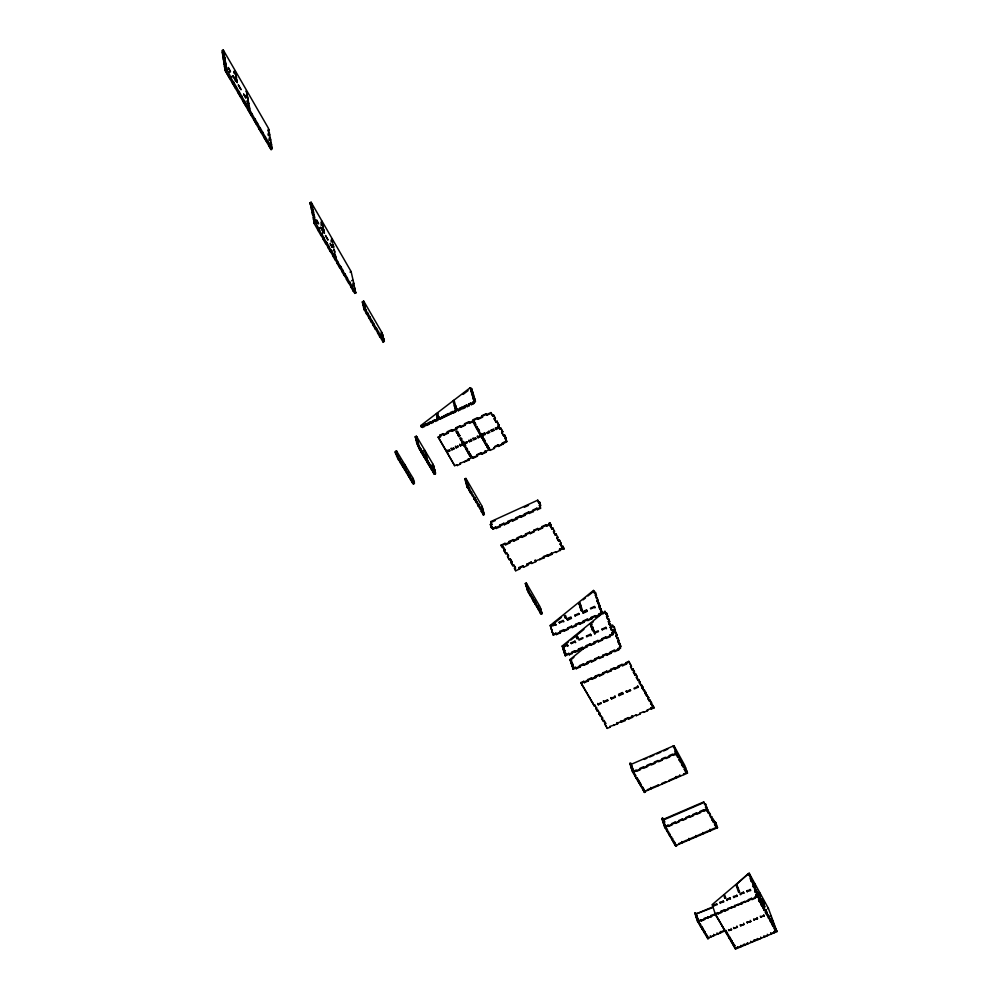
<?xml version="1.0" encoding="UTF-8"?>
<svg xmlns="http://www.w3.org/2000/svg" width="999" height="999" viewBox="0 0 999 999"><rect width="100%" height="100%" fill="white"/><g stroke="black" fill="none" stroke-linecap="round" stroke-linejoin="round"><path stroke-width="1.5" d="M712.087 904.682L749.175 873.201L768.393 908.391L776.96 931.617L735.514 949.05L715.396 914.41L712.374 905.194M735.751 885.114L748.338 873.563L751.186 878.471M570.429 660.926L571.778 661.176L570.816 661.6L570.004 659.54L584.14 648.026M571.578 659.253L573.926 657.33M562.612 647.427L563.96 647.677L562.999 648.114L562.187 646.041L604.944 611.326L605.993 614.048L606.967 613.611L605.619 613.361L605.993 614.048M566.146 643.831L568.518 641.907M570.891 639.972L583.953 629.37M589.885 624.55L593.443 621.653M602.946 613.948L605.319 612.012M598.801 602.921L599.188 603.621L597.827 603.359L598.801 602.921L599.712 605.669L598.738 606.106L599.65 608.853L600.636 608.416L601.423 613.711L553.359 635.177L550.237 625.424L593.518 590.446L594.58 593.169L595.554 592.744L594.193 592.469L594.58 593.169M551.848 625.149L561.463 617.382M583.091 599.887L585.489 597.951M587.899 596.003L593.906 591.146M420.929 426.261L421.74 425.886L422.24 426.748L421.441 427.122L420.754 425.586L470.042 387.849L470.529 388.723M421.441 427.122L423.676 424.6M436.913 414.46L437.912 413.686M463.136 394.38L468.069 390.609M267.72 130.881L268.906 130.295L268.569 128.496L223.264 49.95L222.04 50.549L225.112 70.542L271.179 149.838L270.205 146.878M223.526 51.686L222.302 52.285L223.339 55.769L222.665 54.608L223.888 54.008L224.563 55.17L223.264 49.95M222.977 53.447L224.201 52.847M224.251 56.331L223.027 56.943L224.051 60.452L223.376 59.278L224.613 58.679L225.287 59.84L223.888 54.008M223.689 58.104L224.925 57.492M224.975 61.026L223.739 61.638L224.787 65.16L224.101 63.998L225.337 63.387L226.011 64.548L224.613 58.679M224.413 62.8L225.649 62.188M225.712 65.759L224.475 66.371L225.512 69.918L226.748 69.306L225.337 63.387M225.15 67.532L226.386 66.921M226.748 69.306L226.074 68.132L224.837 68.756L225.512 69.918M226.261 69.331L225.025 69.942L229.857 78.709L230.994 77.497L226.074 68.132M229.146 71.816L230.369 71.204L228.184 67.445L230.469 71.803L229.233 72.415M233.679 71.541L234.89 70.941L235.739 73.252L234.89 70.941M233.866 72.715L235.077 72.115M235.552 72.09L234.34 72.69L234.528 73.851M231.818 76.436L233.042 75.824L235.814 81.031L233.042 75.824M229.758 78.109L230.994 77.497M231.918 77.035L233.142 76.424M235.102 77.385L236.313 76.786L235.652 75.637L236.501 77.959L235.289 78.559M234.815 78.609L236.039 77.997L236.888 80.332L236.039 77.997M233.691 82.143L232.555 83.354L233.691 82.143L239.148 91.983L237.912 92.582L239.048 91.371L244.468 101.149L243.244 101.748L244.368 100.537L249.75 110.24L248.526 110.839L249.638 109.628L254.982 119.268L253.771 119.868L254.882 118.656L260.19 128.234L258.978 128.821L260.077 127.61L265.347 137.125L264.136 137.725L265.235 136.513L270.479 145.954L269.268 146.541L270.367 145.342L272.277 148.626L271.066 149.213L269.156 145.929M236.476 87.363L235.24 87.974L236.376 86.763M241.808 96.566L240.584 97.178L241.708 95.966M246.104 95.142L247.315 94.555L246.254 91.059L247.315 94.555M245.854 96.404L247.065 95.804L248.127 99.326L247.065 95.804M246.503 97.527L247.715 96.928M246.666 101.186L247.877 100.587L248.938 104.133L247.877 100.587M247.315 102.31L248.526 101.723M247.065 103.596L248.289 102.997M247.115 105.694L245.891 106.306L247.015 105.095M248.127 107.143L249.35 106.543L248.701 105.419L249.762 108.978L249.35 106.543M249.113 107.842L247.889 108.441L248.539 109.578M252.372 114.76L251.149 115.36L252.272 114.148M257.592 123.764L256.381 124.351L257.48 123.139M262.774 132.692L261.563 133.279L262.662 132.068M268.157 133.292L269.343 132.705L268.281 129.208L268.906 130.295M269.343 132.705L269.792 135.127L269.168 134.041L267.969 134.628L268.606 135.714M269.043 138.149L270.242 137.562L269.168 134.041M268.856 139.498L270.055 138.911L270.692 139.997L269.493 140.584M267.919 141.546L266.708 142.145L267.807 140.934M269.942 143.044L271.141 142.457L270.055 138.911M269.755 144.405L270.954 143.819L271.591 144.917L270.392 145.504M270.841 147.977L272.04 147.39L270.954 143.819M311.114 202.223L312.088 205.107L310.926 205.657L310.339 204.633L309.952 202.785L311.114 202.223L351.111 271.566L353.871 283.728L352.747 284.265M310.339 204.633L311.488 204.083M312.013 206.568L313.124 210.09L311.963 210.652L310.851 207.13L312.013 206.568L312.6 207.592L312.088 205.107M311.376 209.628L312.525 209.066M313.049 211.576L314.161 215.11L312.999 215.672L311.888 212.138L313.049 211.576L313.636 212.6L313.124 210.09M312.412 214.648L313.574 214.086M314.161 215.11L314.685 217.645L314.098 216.621L312.924 217.183L314.573 223.301L313.986 222.265L315.147 221.703L315.746 222.727L314.248 223.551L320.916 235.452L321.953 234.253L320.916 235.452M313.449 219.718L314.623 219.156L314.098 216.621M314.048 220.742L315.222 220.18L314.623 219.156M320.891 222.502L322.04 221.953L321.453 220.954L322.302 223.202L322.04 221.953M320.841 224.001L321.99 223.451L322.839 225.712L321.99 223.451M321.104 225.262L322.577 224.45M319.618 227.909L320.779 227.347L323.264 232.043L320.779 227.347M319.755 228.534L320.916 227.984M318.419 230.732L319.58 230.17L315.147 221.703M318.544 231.368L319.58 230.17M322.714 232.842L324.188 232.018L323.601 231.019L324.45 233.291L324.188 232.018M325.637 243.569L326.661 242.37L325.637 243.569L323.289 239.523L324.313 238.311L321.953 234.253M323.289 239.523L324.313 238.311M330.969 240.334L332.105 239.797L331.531 238.798L332.655 242.32L332.105 239.797M330.944 241.87L332.08 241.321M330.332 251.636L331.343 250.437L330.332 251.636L327.984 247.615L329.008 246.416L326.661 242.37M332.068 245.392L333.204 244.842L332.63 243.856L333.766 247.39L333.204 244.842M327.984 247.615L329.008 246.416M332.043 246.94L333.191 246.391M333.167 250.487L334.315 249.937L333.741 248.938L334.877 252.497L334.315 249.937M334.977 259.653L335.989 258.441L334.977 259.653L332.655 255.657L333.678 254.445L331.343 250.437M333.703 254.62L334.865 254.071L336.001 257.655L334.865 254.071M332.655 255.657L333.678 254.445M334.29 255.619L335.439 255.07M339.598 267.595L340.609 266.396L339.598 267.595L337.287 263.636L338.299 262.425L335.989 258.441M337.287 263.636L338.299 262.425M344.193 275.499L345.192 274.3L344.193 275.499L341.895 271.553L342.907 270.354L340.609 266.396M341.895 271.553L342.907 270.354M349.987 272.09L351.111 271.566M348.738 283.341L349.737 282.143L348.738 283.341L346.466 279.42L347.465 278.221L345.192 274.3M346.466 279.42L347.465 278.221M351.598 280.719L352.734 280.182M353.271 291.134L353.122 290.472L354.807 293.381L355.944 292.832L354.258 289.935L353.271 291.134L351.011 287.237L352.01 286.039L349.737 282.143M352.772 285.889L353.908 285.352L353.321 282.767L353.871 283.728M351.011 287.237L352.01 286.039M353.921 289.46L355.057 288.923L353.908 285.352M353.946 291.096L355.095 290.559L354.495 287.949L355.057 288.923M363.723 301.136L364.036 302.435L363.474 301.486L362.35 302.023L362.912 302.972L362.6 301.673L363.723 301.136L381.905 332.542L383.079 336.101L381.968 336.626M363.786 302.797L364.635 305.045L363.511 305.582L362.649 303.321L363.786 302.797L363.474 301.486M363.211 304.283L364.335 303.746M364.086 304.096L365.247 307.667L364.685 306.718L363.561 307.255L364.111 308.204L362.962 304.633L364.086 304.096L364.635 305.045M363.261 305.944L364.385 305.407M363.811 306.893L364.935 306.356M364.423 309.528L365.547 308.991L365.696 309.64L364.573 310.177L363.861 308.566L364.997 308.029L364.685 306.718M364.298 309.702L365.422 309.166L367.782 313.636L366.658 314.173L364.573 310.177M364.448 310.364L365.572 309.827M366.508 313.511L367.632 312.974L372.19 321.216L371.054 321.753L366.508 313.511L366.658 314.173M368.706 317.307L369.842 316.77M368.868 317.969L369.992 317.432M375.437 329.27L376.398 328.084L375.437 329.27L373.251 325.524L374.213 324.325L372.028 320.554L372.19 321.216M373.251 325.524L374.213 324.325M379.77 336.75L379.62 336.089L382.854 341.658L383.803 340.459L382.692 340.996L383.229 341.92L384.34 341.396L380.731 335.552L379.77 336.75L377.61 333.017L378.571 331.83L376.398 328.084M377.61 333.017L378.571 331.83M380.794 333.067L381.905 332.542M381.118 334.378L382.217 333.853M381.643 335.302L382.754 334.777M381.743 337.013L382.854 336.488L382.542 335.177L383.079 336.101M382.592 339.26L383.703 338.736L382.854 336.488M383.703 338.736L383.179 337.812L384.028 340.06L382.917 340.584L383.229 341.92M471.615 392.42L471.128 391.558L472.215 391.046L472.689 391.92L471.615 392.42L471.915 389.273L471.441 388.399L470.354 388.911L470.042 387.849M470.841 389.772L471.915 389.273M471.128 391.558L471.441 388.399M471.915 394.218L473.002 393.706L473.476 394.58L472.39 395.08L471.915 394.218L472.215 391.046M472.39 395.08L472.689 391.92M473.776 396.378L474.175 397.714L473.089 398.214L473.963 400.437L473.576 399.088L474.65 398.589L473.776 396.378L472.689 396.878L473.002 393.706M473.176 397.752L473.476 394.58M454.857 406.643L455.944 406.143L455.457 405.282L454.37 405.781L456.081 411.026L455.457 412.088L453.284 413.087L452.609 411.551L450.437 412.55L450.624 413.236L448.451 414.235L448.264 413.561L439.772 418.269L438.786 417.969L440.272 419.13L453.096 412.412L453.284 413.087M473.476 399.563L474.562 399.051L475.449 401.273L473.663 403.621L471.491 404.632L470.804 403.097L468.631 404.108L469.318 405.644L467.132 406.655L466.458 405.107L464.285 406.118L464.96 407.667L462.787 408.678L462.112 407.13L459.94 408.141L460.127 408.816L456.68 409.652L458.441 410.701L462.599 408.004L462.787 408.678M437.662 417.307L438.736 416.795L438.249 415.934L437.162 416.433L438.199 419.343L437.562 420.392L435.402 421.403L434.727 419.855L432.555 420.866L433.229 422.402L431.068 423.414L430.394 421.865L428.234 422.877L428.908 424.413L426.735 425.424L426.061 423.876L423.901 424.887L424.575 426.423L422.415 427.435L421.74 425.886M474.55 402.447L473.876 400.899L474.962 400.399L474.562 399.051M437.562 420.392L436.413 413.598M452.609 411.551L452.797 412.225L455.594 410.164L453.009 400.886M473.663 403.621L472.977 402.085L474.075 401.573M421.915 426.573L424.076 425.562M426.236 424.563L428.409 423.551M430.569 422.552L432.729 421.541M434.902 420.542L437.062 419.53M464.473 406.793L462.3 407.804L462.112 407.13M466.645 405.781L468.831 404.782M471.004 403.771L473.176 402.759M424.575 426.423L424.4 425.749L426.573 424.737L426.061 423.876M428.908 424.413L428.733 423.738L430.894 422.727L430.394 421.865M433.229 422.402L433.054 421.728L435.214 420.716L434.727 419.855M464.96 407.667L464.772 406.993L466.945 405.981L466.458 405.107M469.318 405.644L469.118 404.97L471.291 403.958L470.804 403.097M415.222 436.725L416.296 436.238L416.783 437.075L415.721 437.574L415.222 436.725L416.396 440.284L417.457 439.785L416.296 436.238M415.721 437.574L416.658 436.538L424.675 450.112L427.023 459.515M415.559 438.086L416.62 437.587M416.059 438.923L417.12 438.436M416.958 438.948L418.131 442.507L417.632 441.658L416.558 442.157L417.058 442.994L415.896 439.435L416.958 438.948L417.457 439.785M416.221 440.796L417.295 440.309M396.478 450.874L395.417 451.361L395.766 452.872L395.254 452.035L396.328 451.536L396.828 452.372L396.478 450.874L404.657 464.385L405.806 469.33M416.72 441.645L417.794 441.146M398.613 460.127L399.525 458.941L398.613 460.127L395.579 453.409L396.64 452.909L396.328 451.536M419.942 450.249L420.841 449.075L419.942 450.249L416.895 443.519L417.957 443.032L417.632 441.658M396.079 454.245L397.14 453.746L396.64 452.909M417.395 444.368L418.456 443.868L417.957 443.032M460.277 463.386L460.452 464.06L457.28 465.534L456.805 464.71L454.682 465.684L438.411 437.674L440.559 436.675L439.885 435.152L443.106 433.653L443.768 435.189L448.064 433.204L447.39 431.668L451.685 429.682L452.36 431.206L456.655 429.22L455.981 427.684L460.289 425.699L460.964 427.222L465.259 425.237L464.585 423.701L468.893 421.703L469.567 423.239L473.876 421.241L473.201 419.705L477.51 417.707L478.184 419.243L482.505 417.245L481.818 415.709L486.138 413.711L486.813 415.247L491.133 413.249L490.934 412.575L486.613 414.573M440.059 435.826L443.281 434.34L443.106 433.653M448.064 433.204L447.577 432.355L451.873 430.357L451.685 429.682M456.655 429.22L456.168 428.371L460.477 426.373L460.289 425.699M465.259 425.237L464.785 424.375L469.08 422.377L468.893 421.703M473.876 421.241L473.401 420.379L477.709 418.381L477.51 417.707M482.505 417.245L482.017 416.383L486.338 414.385L486.138 413.711M396.553 456.306L397.614 455.806L397.14 453.746M417.894 446.416L418.968 445.916L418.456 443.868M438.411 437.674L438.236 436.988L440.372 436.001L439.885 435.152M447.877 432.517L443.593 434.503L443.768 435.189M452.172 430.532L456.468 428.534M460.776 426.548L465.072 424.55M469.38 422.565L473.676 420.567M477.984 418.569L482.305 416.571M397.44 457.767L398.501 457.267L397.614 455.806M418.768 447.889L419.842 447.39L418.968 445.916M473.439 422.565L474.513 422.065L475.674 424.45L474.587 424.95L473.439 422.565L473.638 423.239L474.513 422.065M397.602 458.454L398.501 457.267M418.943 448.576L419.842 447.39M493.656 415.084L492.782 416.258L493.656 415.084L495.392 418.544L494.318 419.043L496.191 422.452L497.065 421.291L496.191 422.452M475.474 423.776L474.587 424.95M456.868 433.154L457.754 431.98L456.868 433.154L455.894 431.456L456.968 430.956L457.942 432.654M400.636 463.461L401.536 462.275L400.636 463.461L399.525 458.941M421.928 453.608L422.827 452.422L422.989 453.109L421.928 453.608L420.929 451.935L421.828 450.749L420.841 449.075M399.625 461.788L400.524 460.614M420.929 451.935L421.828 450.749M423.626 450.599L424.675 450.112M458.803 436.538L459.69 435.364L458.803 436.538L457.842 434.852L458.903 434.353M494.318 419.043L495.192 417.869M424.113 451.436L425.174 450.949L433.091 464.335L434.053 467.057L433.004 467.544M476.498 428.359L477.385 427.185L476.498 428.359L475.349 425.974L475.549 426.648L476.623 426.148L477.572 427.859M402.647 466.783L403.546 465.596L402.647 466.783L401.536 462.275M423.913 456.955L423.738 456.268L425.886 460.277L426.948 459.79L424.812 455.769L423.913 456.955L422.927 455.282L423.813 454.095L422.827 452.422M477.26 429.37L478.334 428.883L479.483 431.256L478.409 431.743L477.26 429.37L477.46 430.057L478.334 428.883M401.648 465.122L402.547 463.936M422.927 455.282L423.813 454.095M403.596 464.872L404.657 464.385M479.283 430.581L478.409 431.743M404.096 465.696L405.157 465.209L413.211 478.533L414.385 482.23L412.637 483.241L410.489 479.27L411.538 478.783L413.686 482.754L413.524 482.055L412.637 483.241M460.726 439.922L461.613 438.748L460.726 439.922L459.765 438.236L460.839 437.737L461.8 439.423M404.657 470.092L405.557 468.918L404.657 470.092L403.546 465.596M424.737 457.929L425.799 457.442M403.658 468.444L404.558 467.257M424.9 458.616L425.961 458.129M461.7 441.608L462.762 441.108L463.723 442.794L462.649 443.294L461.501 440.934L462.649 443.294M497.065 421.291L499.925 429.258L500.998 428.758L500.799 428.084L499.725 428.583M498.926 424.687L498.064 425.861L499.925 429.258M425.724 459.59L426.785 459.103L428.921 463.111L427.859 463.598L425.724 459.59L425.886 460.277M462.462 442.607L463.536 442.12L463.723 442.794M482.48 433.891L484.627 432.904L485.289 434.428L483.154 435.414L482.48 433.891L482.679 434.565L484.827 433.578L484.627 432.904M480.307 435.139L481.181 433.966L480.307 435.139L479.158 432.767L479.358 433.441L480.432 432.942L481.368 434.64M447.152 450.986L449.288 450L449.775 450.836L447.639 451.823L446.978 450.299L447.639 451.823M451.423 449.013L453.558 448.027L454.033 448.863L451.91 449.85L451.236 448.326L451.91 449.85M455.694 447.04L457.829 446.053L458.304 446.89L456.168 447.877L455.507 446.366L456.168 447.877M459.965 445.067L462.1 444.08L462.574 444.917L460.439 445.904L459.777 444.393L460.439 445.904M469.043 440.871L471.178 439.885L470.991 439.21L471.653 440.721L469.518 441.708L468.843 440.197M473.314 438.898L475.462 437.912L475.936 438.748L473.788 439.735L473.126 438.211L473.788 439.735M477.597 436.913L479.732 435.926L480.207 436.775L478.071 437.762L477.397 436.238L478.071 437.762M447.465 451.136L449.587 450.149L449.775 450.836M451.723 449.163L453.858 448.189L454.033 448.863M455.981 447.202L458.116 446.216M460.252 445.229L462.387 444.243L462.574 444.917M467.195 442.02L465.059 443.007L465.247 443.693L467.382 442.694L466.908 441.858L464.76 442.844L464.572 442.17L465.247 443.693M473.601 439.061L475.736 438.074L475.936 438.748M477.872 437.087L480.019 436.101M497.952 427.809L495.804 428.796L496.016 429.47L498.151 428.484L497.49 426.96L497.689 427.634L495.541 428.621L495.342 427.947L496.016 429.47M406.668 473.401L407.555 472.215L406.668 473.401L405.557 468.918M426.71 461.263L427.772 460.764M487.437 433.429L489.585 432.442L489.373 431.768L487.237 432.754L487.437 433.429L486.963 432.592L489.11 431.593L488.911 430.919L489.585 432.442M491.72 431.456L493.868 430.457L493.668 429.782L491.52 430.781L491.72 431.456L491.046 429.932L491.258 430.606L493.394 429.62L493.194 428.946L493.868 430.457M405.656 471.74L406.556 470.566M426.873 461.95L427.934 461.451M463.611 444.967L464.498 443.793L465.634 446.153L464.572 446.653L463.424 444.293L464.572 446.653M427.684 462.912L428.746 462.425L430.881 466.421L429.832 466.92L427.684 462.912L427.859 463.598M464.385 445.966L465.447 445.479L465.634 446.153M483.066 437.337L482.192 438.511L483.266 438.012L482.117 435.651M408.653 476.685L409.553 475.512L408.653 476.685L407.555 472.215M428.671 464.572L429.732 464.085M484.203 439.697L483.141 440.197L482.942 439.51L484.003 439.023L484.952 440.696L484.078 441.87L485.152 441.383L484.003 439.023M407.667 475.037L408.554 473.863M428.846 465.259L429.907 464.772M501.585 431.968L502.647 431.468L500.799 428.084M432.043 464.822L433.091 464.335M502.647 431.468L501.785 432.642L503.646 436.014L504.707 435.527L504.507 434.84L503.646 436.014M466.483 450L467.357 448.826L466.483 450L465.534 448.326L466.595 447.827L467.544 449.5M432.654 466.183L433.703 465.696M411.538 478.783L410.651 479.97L409.553 475.512M431.78 470.217L432.667 469.043L432.842 469.73L431.78 470.217L430.806 468.568L431.693 467.395L430.719 465.734L430.881 466.421M409.652 478.334L410.552 477.147M430.806 468.568L431.693 467.395M467.432 451.66L468.506 451.173L469.455 452.834L468.394 453.334L467.245 450.986L468.394 453.334M485.014 443.556L486.088 443.057L487.025 444.73L485.964 445.229L484.815 442.869M432.867 468.094L433.916 467.607L433.566 466.246L434.053 467.057M468.194 452.647L469.255 452.16M412.162 479.008L413.211 478.533M433.691 470.279L434.74 469.792L433.916 467.607M411.476 480.906L412.537 480.432M434.602 470.342L435.439 472.527L433.741 473.501L432.592 471.178L434.602 470.342L434.253 468.968L434.74 469.792M469.143 454.308L470.204 453.821L471.353 456.168L470.292 456.655L469.143 454.308L470.292 456.655M494.83 446.403L498.026 444.93L498.688 446.441L506.755 441.683L504.507 434.84M411.638 481.605L412.699 481.118M432.767 471.865L433.816 471.378L432.667 469.043M469.343 454.995L470.204 453.821M487.962 446.403L486.9 446.903L486.7 446.216L487.824 448.563L488.898 448.076L487.762 445.729L488.898 448.076M505.144 438.748L506.006 437.574M434.041 471.64L435.089 471.153M413.898 481.418L414.385 483.491L413.336 483.978L412.849 481.905L413.898 481.418L414.385 482.23M434.952 471.703L435.477 473.763L434.415 474.25L433.891 472.19L434.952 471.703L435.439 472.527M433.741 473.501L434.615 472.327L435.477 473.763M470.092 455.969L471.153 455.482L471.353 456.168M488.698 447.402L487.824 448.563M476.76 454.732L481.006 452.772L481.668 454.283L485.926 452.335L485.264 450.824L485.926 452.335M503.346 442.482L506.543 441.009L504.932 438.074M481.006 452.772L481.206 453.459L476.96 455.419L477.422 456.243L473.176 458.204L472.702 457.38L468.469 459.328L468.931 460.164L459.977 463.236L460.452 464.06M485.452 451.498L489.71 449.538L489.51 448.863L490.172 450.374L494.43 448.414L494.23 447.727M498.226 445.616L493.968 447.577L494.43 448.414M468.269 458.653L468.743 459.478L464.51 461.426L464.697 462.112M473.176 458.204L472.989 457.517L475.811 456.218M481.481 453.608L485.726 451.648M498.688 446.441L498.489 445.766L502.747 443.806L502.285 442.969L502.485 443.643M467.532 487.787L468.394 486.625L468.581 487.312L467.532 487.787L467.057 486.988L464.86 478.908L465.909 478.434L482.092 506.368L484.34 514.485L483.316 514.96L481.456 511.388L482.492 510.914L484.34 514.485M466.895 485.452L467.944 484.977L467.195 482.242L468.406 485.776L467.357 486.263L466.146 482.717L467.357 486.263M467.057 486.988L468.106 486.501L465.909 478.434M470.541 492.982L471.403 491.82L470.541 492.982L468.681 489.76L469.53 488.598L468.394 486.625M468.681 489.76L469.53 488.598M474.263 499.388L475.124 498.226L474.263 499.388L471.403 491.82M472.415 496.191L473.264 495.029M475 500.299L476.048 499.825M477.972 505.756L478.821 504.595L477.972 505.756L475.124 498.226M476.123 502.572L476.973 501.411M481.056 506.843L482.092 506.368M482.492 510.914L481.643 512.087L478.821 504.595M479.807 508.928L480.656 507.754M482.667 513.474L483.703 512.999M482.854 514.173L483.891 513.698M491.57 527.959L491.121 527.185L492.157 526.723L492.607 527.497L491.57 527.959L490.796 525.212L491.833 524.737L490.721 521.628L537.762 500.174L538.923 503.271L537.762 500.174M491.833 524.737L491.171 522.402L495.317 520.516M524.363 507.267L528.508 505.382M491.121 527.185L490.347 524.438L491.383 523.963M538.498 502.485L539.522 502.022L539.959 502.797L540.521 508.329L537.524 509.69L536.825 508.241L532.729 510.102L533.379 511.575L529.245 513.461L528.596 511.988L524.463 513.873L525.112 515.347L520.979 517.22L520.342 515.759L516.208 517.632L516.858 519.105L512.724 520.979L512.087 519.517L507.954 521.391L508.603 522.864L504.483 524.737L503.833 523.264L499.725 525.149L500.362 526.61L496.241 528.483L495.604 527.022L492.619 528.384L493.069 529.158L496.053 527.797L496.241 528.483M540.521 508.329L539.36 505.219L540.384 504.745L539.522 502.022M499.912 525.836L495.804 527.709L495.604 527.022M504.033 523.963L508.166 522.077M512.287 520.204L516.408 518.319M520.541 516.446L524.675 514.56M528.808 512.674L532.942 510.789M540.084 507.542L537.087 508.903L536.875 508.216L537.524 509.69M500.362 526.61L500.162 525.924L504.283 524.05L503.833 523.264M508.603 522.864L508.404 522.165L512.524 520.292L512.087 519.517M516.858 519.105L516.645 518.419L520.779 516.533L520.342 515.759M525.112 515.347L524.9 514.66L529.033 512.774L528.596 511.988M537.3 509.003L533.166 510.889L533.379 511.575M519.455 568.269L519.655 568.968L515.721 570.741L514.572 568.768L515.384 567.619L513.661 564.635L512.849 565.784L510.901 562.1L511.925 561.638L510.177 558.641L509.365 559.79L507.617 556.78L508.429 555.631L506.68 552.609L505.856 553.758L504.095 550.736L505.119 550.274L501.048 545.142L505.032 543.331L505.669 544.78L509.765 542.932L509.115 541.47L513.211 539.622L513.848 541.071L517.944 539.21L517.295 537.762L521.391 535.901L522.027 537.362L526.123 535.501L525.486 534.04L529.582 532.18L530.219 533.641L534.328 531.78L533.678 530.319L537.787 528.459L538.424 529.92L542.532 528.046L541.883 526.598L545.991 524.725L546.64 526.186L549.612 524.837L548.975 523.376L549.999 522.914L551.261 525.486L550.237 525.949L551.935 529.033L552.959 528.571L552.734 527.884L551.935 529.033M501.248 545.829L505.232 544.018L505.032 543.331M509.765 542.932L509.315 542.17L513.411 540.309L513.211 539.622M517.944 539.21L517.507 538.449L521.59 536.588L521.391 535.901M525.699 534.727L529.795 532.867L529.582 532.18M533.891 531.006L537.999 529.145L537.787 528.459M542.532 528.046L542.107 527.285L546.216 525.412L545.991 524.725M509.565 542.232L505.469 544.093L505.669 544.78M513.648 540.384L517.732 538.523M521.828 536.663L525.924 534.815L525.486 534.04M530.019 532.954L534.115 531.093L533.678 530.319M538.211 529.22L542.32 527.36M546.416 525.499L549.4 524.15L548.975 523.376M550.237 525.949L551.036 524.8L551.261 525.486M504.095 550.736L504.92 549.575L503.159 546.54M553.621 532.105L554.42 530.956L553.621 532.105L555.307 535.164L556.331 534.702L556.106 534.015L555.307 535.164M507.617 556.78L508.429 555.631M558.441 540.584L556.768 537.537L557.792 537.075L556.992 538.224L558.666 541.271L559.69 540.809L559.465 540.122L558.666 541.271M511.101 562.799L512.125 562.337L510.377 559.34M562 547.327L562.799 546.178L563.024 546.865L562 547.327L560.339 544.305L561.138 543.156M514.572 568.768L515.384 567.619M523.064 565.696L523.276 566.396L519.23 568.219L519.03 567.519L523.064 565.696L523.701 567.132L527.747 565.309L527.11 563.873L527.747 565.309M528.459 563.261L531.156 562.037L531.793 563.486L535.839 561.65L535.202 560.214L535.839 561.65M543.294 556.555L551.823 553.633L551.411 552.884L552.047 554.32L547.989 556.156L547.564 555.407L543.518 557.242L543.931 557.991L535.414 560.901M559.74 549.9L559.527 549.213L562.474 547.889L562.887 548.638L563.898 548.176L564.123 548.863L563.111 549.325L562.687 548.576L556.106 552.497L555.681 551.735L551.623 553.571M527.31 564.56L531.356 562.737L531.156 562.037M541.021 558.516L543.718 557.305L543.931 557.991M526.298 583.054L528.221 588.911L527.222 589.36L525.312 583.503L526.298 583.054L540.084 606.843L540.784 609.203L539.797 609.64M525.998 585.864L526.985 585.414M526.411 586.588L527.41 586.138M530.219 595.691L530.007 594.992L533.578 601.473L534.565 601.023L531.006 594.542L530.219 595.691L528.533 592.794L526.81 588.636L527.797 588.186L528.221 588.911M527.297 590.309L528.296 589.86L527.797 588.186M528.321 592.095L529.32 591.645L528.296 589.86M528.533 592.794L529.32 591.645M531.693 597.889L532.692 597.439M531.893 598.588L532.892 598.139M533.366 600.774L534.365 600.324L537.899 606.768L536.913 607.217L533.366 600.774L533.578 601.473M534.203 602.21L535.202 601.76M535.039 603.646L536.026 603.196M535.239 604.345L536.238 603.896M536.7 606.518L537.699 606.068L541.221 612.474L540.222 612.924L536.7 606.518L536.913 607.217M538.361 609.378L539.36 608.928M538.573 610.077L539.56 609.627M540.022 612.225L541.008 611.775L542.107 613.661L541.121 614.11L540.022 612.225L540.222 612.924M541.121 614.11L540.621 612.424L541.608 611.987L540.372 608.491L540.784 609.203M598.201 604.058L597.302 601.323L598.276 600.886L596.977 597.464L596.003 597.902L595.167 592.032M580.194 604.195L579.233 604.632L578.783 603.259L579.757 602.834L580.594 604.894L579.757 602.834M595.554 592.744L596.453 595.441L595.104 595.179M579.62 605.332L579.183 603.958L580.157 603.533M579.67 605.993L581.031 606.256L581.468 607.629L580.494 608.066L579.67 605.993L580.494 608.066M580.057 606.693L581.031 606.256M580.107 607.355L581.081 606.93L580.644 605.556M597.827 603.359L596.977 597.464M565.297 617.994L564.472 615.921L565.446 615.484L565.297 617.994L566.271 617.557M581.381 610.801L580.544 608.728L581.518 608.291L581.381 610.801L582.355 610.364M564.897 617.295L565.871 616.858L565.446 615.484M580.981 610.102L581.967 609.665L581.518 608.291M555.319 623.95L552.397 625.249L552.597 625.948L555.719 624.637L555.931 625.337L555.319 623.95L555.719 624.637M559.215 622.202L563.111 620.454L563.511 621.153L559.415 622.889L559.215 622.202L559.615 622.901M571.515 618.356L567.619 620.104L567.007 618.718L570.904 616.97L571.128 617.657M574.812 615.222L578.721 613.473L579.108 614.173L575.037 615.908L574.812 615.222L575.212 615.921M582.629 611.725L586.538 609.977L586.925 610.689L582.854 612.424L582.629 611.725L583.241 613.124L587.15 611.376M594.368 606.48L590.446 608.229L590.671 608.915L594.755 607.18L594.368 606.48L594.979 607.867L594.592 607.167M571.303 617.669L567.22 619.405L567.619 620.104M600.636 608.416L601.023 609.128L600.037 609.565L599.188 603.621M600.961 612.325L601.947 611.888L601.023 609.128M552.947 634.477L555.881 633.166L556.505 634.565L560.414 632.817L559.802 631.418L563.723 629.67L564.335 631.068L568.256 629.32L567.632 627.921L571.553 626.173L572.177 627.572L576.098 625.811L575.486 624.412L579.408 622.664L579.807 623.364M579.632 623.364L580.019 624.063L583.953 622.315L583.329 620.916L587.262 619.155L587.887 620.554L591.808 618.793L591.196 617.394L595.129 615.646L595.741 617.045L599.687 615.284L599.063 613.886L601.036 613.011L600.574 611.625M606.53 616.071L607.879 616.333L606.905 616.758L607.829 619.48L608.791 619.055L607.442 618.793L606.53 616.071L606.905 616.758M590.397 624.05L591.733 624.313L590.771 624.737L591.221 626.111L590.397 624.05L590.771 624.737M590.834 625.424L591.795 624.987L591.358 623.626M591.283 626.785L592.619 627.047L593.069 628.421L592.107 628.846L591.283 626.785L592.107 628.846M591.658 627.472L592.619 627.047M591.72 628.159L592.694 627.734L592.245 626.361M609.29 624.263L608.366 621.528L609.328 621.091L609.715 621.79L608.741 622.215L609.665 624.962L610.626 624.525L609.29 624.263L609.665 624.962M576.261 636.625L577.609 636.875L578.046 638.261L577.085 638.686L576.261 636.625L577.085 638.686M593.581 630.481L592.619 630.906L592.17 629.532L593.131 629.108L593.968 631.168L593.131 629.108M576.648 637.312L577.609 636.875M593.518 629.782L592.17 629.532M576.698 637.999L577.659 637.574L577.222 636.201M567.607 645.267L564.535 646.578L564.323 645.878L567.22 644.592L567.819 645.966L567.22 644.592M575.324 641.833L571.291 643.568L571.066 642.869L574.924 641.158L575.536 642.532L574.924 641.158M590.771 634.952L586.738 636.675L586.513 635.988L590.384 634.265L590.996 635.639L590.384 634.265M594.255 632.542L594.855 633.915L594.255 632.542L598.126 630.819L598.351 631.505M601.997 629.095L605.869 627.372L606.243 628.059L602.222 629.782L601.997 629.095L602.372 629.782M594.48 633.229L598.501 631.505M610.202 627.022L611.55 627.272L610.589 627.709L611.513 630.469L612.487 630.032L611.138 629.782L610.202 627.022L610.589 627.709M563.448 650.212L564.81 650.461L563.448 650.212L563.573 647.002M613.473 627.709L614.435 627.285L613.099 627.035L612.424 624.999L612.787 625.686M563.848 650.898L563.424 649.5L564.385 649.075M564.298 653.009L565.659 653.259L564.298 653.009L564.41 649.787M614.023 629.757L615.347 630.007L614.397 630.431L615.309 633.154L614.023 629.757L614.397 630.431M564.697 653.683L564.273 652.285L565.234 651.86M612.911 634.627L612.062 632.542L613.036 632.117L612.911 634.627L565.334 655.794L564.722 654.407L566.083 654.657L565.259 652.572M614.947 632.479L616.271 632.729M564.934 655.107L568.806 653.383L569.418 654.77L572.327 653.471L572.102 652.772M575.012 651.485L574.625 650.799L571.715 652.097L572.327 653.471M574.837 651.498L575.237 652.185L579.108 650.449L578.496 649.075L582.38 647.34L582.991 648.726L586.875 647.002L586.263 645.616L590.147 643.893L590.759 645.267L594.642 643.543L594.043 642.157L597.926 640.434L598.538 641.808L602.434 640.084L602.197 639.385M602.047 639.397L601.823 638.698L605.706 636.962L606.318 638.349L610.214 636.613L609.989 635.926M609.84 635.926L609.602 635.239L612.524 633.928M616.795 637.961L615.859 635.214L616.82 634.79L617.195 635.464L616.233 635.888L617.157 638.636L618.119 638.211L616.795 637.961L617.157 638.636M617.719 640.709L619.055 640.958L618.094 641.383L619.018 644.155L617.719 640.709L618.094 641.383M571.278 663.711L572.627 663.96L571.278 663.711L571.391 660.501M571.665 664.385L571.241 662.986L572.202 662.562M618.656 643.468L619.992 643.718M572.14 666.508L573.488 666.758L572.14 666.508L572.24 663.286M572.527 667.182L572.627 663.96M620.429 648.314L619.58 646.241L620.554 645.816L620.429 648.314L573.164 669.28L573.101 666.083M572.777 668.618L575.661 667.332L576.273 668.706L580.119 666.995L579.895 666.296M579.732 666.321L579.507 665.621L583.366 663.91L583.965 665.284L587.824 663.573L587.225 662.2L591.071 660.489L591.683 661.862L595.541 660.152L594.929 658.778L598.788 657.067L599.4 658.441L603.259 656.73L602.659 655.356L606.518 653.646L606.893 654.32M606.743 654.333L607.117 655.019L610.988 653.296L610.377 651.922L614.248 650.212L614.86 651.585L618.731 649.862L618.119 648.488L620.054 647.627M599.787 713.398L599.562 712.699L598.838 713.81L599.787 713.398L598.301 710.838L597.352 711.251L595.317 705.694L594.368 706.118L581.106 683.291L580.894 682.579L583.766 681.318L584.365 682.679L588.186 680.981L587.961 680.282M587.799 680.331L587.587 679.62L591.408 677.934L592.007 679.295L595.841 677.597L595.229 676.236L599.063 674.537L599.662 675.911L603.496 674.213L602.897 672.851L606.73 671.153L607.33 672.514L611.163 670.816L610.564 669.455L614.397 667.757L614.997 669.118L618.843 667.419L618.231 666.058L622.077 664.36L622.677 665.721L626.523 664.023L625.923 662.662L628.808 661.375L631.368 666.058L630.644 667.182L632.105 669.842L632.829 668.718L632.105 669.842M581.106 683.291L629.033 662.075L628.808 661.375M630.406 666.483L631.368 666.058M635.027 675.149L635.739 674.025L635.976 674.725L635.027 675.149L633.566 672.502L634.527 672.077L632.829 668.718M643.181 687.849L642.944 687.15L642.232 688.261L643.181 687.849L639.36 683.041L640.309 682.617L638.873 679.994L637.924 680.419L636.475 677.784L637.187 676.66L635.739 674.025M636.475 677.784L637.187 676.66M636.238 677.085L640.309 682.617M618.556 694.255L622.352 692.582L622.939 693.93L619.155 695.604L618.793 694.954L622.714 693.231M594.368 706.118L595.092 704.994M639.123 682.342L642.944 687.15M600.948 702.821L597.964 704.12L598.339 704.77L601.173 703.521L600.799 702.871M603.633 701.623L607.567 699.899L607.792 700.611L604.008 702.272L603.421 700.923L604.008 702.272M611.213 698.289L615.134 696.565L615.359 697.265L611.575 698.938L610.988 697.589L611.575 698.938M626.735 692.257L630.531 690.584L630.294 689.884L626.373 691.608L626.136 690.908L626.735 692.257L626.51 691.558M638.124 687.237L634.328 688.91L633.965 688.261L637.886 686.538L638.124 687.237L637.537 685.888L637.774 686.588M595.866 708.691L596.59 707.567L596.815 708.266M597.352 711.251L598.076 710.139M641.995 687.574L645.791 692.357L645.092 693.468L645.791 692.357M642.232 688.261L646.041 693.044M598.626 713.111L602.522 717.794L601.81 718.905L602.522 717.794M644.855 692.769L648.638 697.527L647.926 698.638L651.698 703.358L650.749 703.771L651.448 702.659L651.698 703.358M598.838 713.81L602.747 718.493M645.092 693.468L648.875 698.214M648.638 697.527L647.689 697.939L649.338 701.211M649.1 700.511L650.049 700.099L651.448 702.659M601.81 718.905L605.681 723.563L604.745 723.975L605.469 722.864L605.681 723.563M650.511 703.071L654.145 707.829L651.336 709.065L650.736 707.729L651.336 709.065M650.749 703.771L654.145 707.829M624.487 719.255L628.234 717.619L628.821 718.943L632.567 717.307L631.98 715.971L632.567 717.307M653.908 707.142L647.227 710.077L647.577 710.714L643.818 712.362L643.468 711.725L639.71 713.373L640.072 714.01L636.313 715.659L635.963 715.022L617.232 723.239L617.594 723.875L609.752 726.523L610.114 727.16L607.317 728.383L604.745 723.975M620.966 721.603L621.328 722.227L625.074 720.591L624.85 719.892M643.955 791.146L644.855 790.746L645.429 792.032L644.517 792.432L632.454 771.665L629.795 763.398L630.706 762.999L633.716 771.865L631.281 764.297L673.938 745.704L684.839 765.559L687.474 773.076L644.18 791.845L643.056 789.585L643.955 789.198M644.143 759.44L646.927 758.229M649.712 757.017L653.883 755.194M656.668 753.983L660.839 752.172M663.611 750.961L667.794 749.138M633.291 770.067L632.03 769.867L631.131 767.07L632.042 766.67M632.03 769.867L632.941 769.467M632.454 771.665L636.138 770.004L636.713 771.303L640.359 769.717L639.785 768.418L643.443 766.832L644.018 768.131L647.677 766.545L647.09 765.234L650.749 763.648L651.323 764.947L654.982 763.361L654.407 762.05L658.079 760.464L658.653 761.762L662.312 760.177L661.738 758.865L665.396 757.267L665.971 758.578L669.642 756.98L669.068 755.681L672.739 754.083L673.314 755.381L675.973 754.233L674.812 751.248L676.061 751.46L673.014 746.103L673.351 746.715M675.399 752.921L676.311 752.522L687.474 773.076M641.221 784.49L640.546 785.589L641.458 785.202L640.084 782.841L639.173 783.228L637.574 780.157L638.711 780.469L637.337 778.096L636.425 778.496L634.815 775.411L635.951 775.711L632.579 771.553L632.804 772.264L676.56 753.221L673.938 745.704M676.211 754.407L676.46 755.107L677.122 754.008M636.201 777.784L637.337 778.096M678.87 759.24L679.12 759.939L679.782 758.84M638.261 781.343L639.173 780.956M680.856 762.836L681.768 762.449M638.948 782.529L639.86 782.13M681.518 764.035L681.755 764.735L682.429 763.648M684.44 767.719L685.664 767.919L684.765 768.318M643.056 789.585L644.18 789.897L640.322 784.889M684.153 768.818L684.39 769.517L685.052 768.418M685.414 770.504L686.65 770.704L685.464 771.203M674.013 778.109L679.982 775.599L680.307 776.186L679.732 774.899M706.455 809.315L707.03 808.366L707.28 809.065L664.81 827.347L661.763 818.531L662.649 818.144L664.909 822.052M704.033 802.509L703.721 801.935L663.199 819.405L663.523 819.967L702.634 803.109M705.444 803.908L704.557 804.295L705.756 804.482L705.444 803.908L706.743 807.267L705.544 807.08L706.743 807.267M664.347 825.524L665.234 825.137L664.023 824.962L664.347 825.524L663.099 822.165L664.31 822.339M675.449 822.664L675.124 822.102L671.578 823.626L672.14 824.899L668.593 826.423L668.031 825.162L664.485 826.785L675.811 846.278L676.685 845.903L674.412 843.568L674.637 844.28L675.524 843.893L674.238 841.695L673.363 842.07L671.84 839.16L672.727 838.785M675.124 822.102L675.686 823.363L679.233 821.84L678.671 820.579L682.217 819.043L682.542 819.617M682.217 819.043L682.779 820.316L686.338 818.78L685.776 817.519L689.322 815.983L689.647 816.558M689.322 815.983L689.884 817.257L693.443 815.721L692.881 814.46L696.44 812.924L696.753 813.498M696.44 812.924L697.002 814.185L700.561 812.662L699.999 811.388L703.558 809.864L703.87 810.426M664.572 826.648L665.371 828.021L666.258 827.634L667.794 830.581L666.907 830.956L666.67 830.256L670.379 835.039L669.505 835.426L670.154 834.34M706.905 810.139L707.791 809.752L707.155 810.838L706.905 810.139L708.403 813.111L709.29 812.724L708.154 812.412M666.495 828.346L665.371 828.021M667.969 832.492L668.855 832.117M709.402 814.672L710.289 814.297L709.652 815.371L710.888 817.632L711.538 816.545L710.888 817.632M711.887 819.18L712.774 818.805L712.137 819.879L711.887 819.18L713.373 822.127L714.26 821.74M671.84 839.16L672.951 839.485L669.268 834.714M713.124 821.428L714.01 821.053L715.484 823.988L714.61 824.362L715.234 823.288L715.484 823.988M715.696 822.552L714.51 822.364L715.696 822.552L716.683 825.324L715.808 825.711L715.496 825.149L716.683 825.324M673.126 841.37L674.013 840.996M714.36 823.663L717.532 827.696L675.486 845.728L675.262 845.029M714.61 824.362L715.833 826.598L716.47 825.524M749.075 875.586L750.199 875.748M753.346 887.025L752.185 881.193L751.348 881.555L750.074 878.308L750.911 877.959M736.825 886.925L736.051 885.052L737.175 885.201M736.538 886.413L737.662 886.575M751.061 881.031L752.185 881.193M737.861 887.424L738.636 889.31L737.799 889.659L737.025 887.786L738.149 887.936M737.512 889.16L738.361 888.798M723.9 895.404L724.75 895.054M724.987 896.053L725.749 897.939L724.912 898.288L724.138 896.403L725.274 896.565M738.848 890.171L739.622 892.057L738.773 892.407L737.999 890.521L739.135 890.683M753.646 883.728L754.757 883.878M724.625 897.789L725.461 897.427M738.498 891.907L739.335 891.545M754.42 885.589L755.256 885.226L754.482 883.366M753.059 886.513L754.183 886.662L755.069 892.02L756.206 892.182L757.217 894.942L756.081 894.792L757.217 894.942M754.645 886.438L755.756 886.588L754.645 886.438L755.144 887.799M717.045 904.794L714.235 905.356L713.998 904.669L716.807 904.107M720.404 903.371L719.879 902.172L723.526 901.26M727.135 900.524L726.598 899.325L729.969 897.889L730.494 899.088M733.865 897.664L733.341 896.465L736.987 895.554M740.609 894.804L740.072 893.606L743.443 892.182L743.98 893.381M750.724 890.521L747.065 891.433L746.815 890.746L750.474 889.834M708.216 937.212L708.741 938.411L707.904 938.76L697.527 921.303L694.817 913.086L695.654 912.724L698.663 921.453L696.178 913.923L713.274 906.68M720.117 902.859L723.776 901.947M726.847 900.012L730.207 898.588L729.969 897.889M733.578 897.152L737.237 896.24M740.321 894.292L743.693 892.869L743.443 892.182M712.15 907.791L696.178 913.923M697.04 919.43L698.176 919.579L697.339 919.942L696.128 916.645L697.265 916.795M755.069 892.02L756.206 892.182M697.527 921.303L700.873 919.717L701.41 920.928L704.77 919.505L704.245 918.293L707.904 917.369M707.841 917.569L711.5 916.645L710.976 915.446L714.635 914.522M731.48 907.429L727.821 908.353L728.346 909.565L724.974 910.988L724.437 909.789L721.066 911.213L721.59 912.424L718.219 913.848L717.682 912.649L715.159 913.723L725.474 931.468M731.443 907.629L735.114 906.705L734.577 905.494L738.249 904.57M738.199 904.757L741.87 903.833L741.345 902.634L745.017 901.71M744.979 901.897L748.651 900.973L748.114 899.762L751.498 898.326L752.035 899.537L755.431 898.101L754.894 896.89L757.442 895.816L759.652 900.087L758.803 900.449L758.553 899.749L759.927 902.484L760.776 902.134L759.677 901.797M776.96 931.617L757.692 896.503L697.826 921.815L697.602 921.115L700.586 924.687L699.525 924.35L700.936 927.047L701.773 926.685L702.959 928.683L702.122 929.033L702.734 927.984L702.959 928.683M758.229 896.615L758.815 895.566M698.326 922.339L699.4 922.689M714.585 914.722L715.796 914.834M760.788 903.82L761.638 903.471L761.051 904.52L760.788 903.82L762.162 906.543L762.999 906.193L761.9 905.856M701.897 928.333L703.071 930.331L703.908 929.969L705.319 932.654L704.482 933.004L705.094 931.955L705.319 932.654M704.145 930.668L703.071 930.331M763.273 908.566L763.86 907.517L763.024 907.879L764.385 910.589L764.972 909.54L766.071 911.55L765.484 912.599L766.071 911.55M767.569 908.74L768.393 908.391M707.442 935.913L706.83 936.962L706.605 936.263L707.379 937.574M720.629 931.98L723.963 930.569L724.2 931.268L723.676 930.069M713.96 934.789L714.198 935.489L710.863 936.9L710.339 935.701M723.913 930.768L725.187 930.981M707.617 938.261L726.061 930.419M725.324 931.218L726.161 930.868L727.547 933.541L726.71 933.903L726.473 933.203L729.832 937.487L728.995 937.836L729.595 936.787L729.832 937.487M767.17 913.561L766.595 914.609L767.17 913.561L768.531 916.258L767.432 915.921M740.471 925.324L744.093 924.412L740.746 925.823L740.222 924.624M750.798 921.577L747.165 922.502L750.798 921.577L750.549 920.891M757.504 918.755L753.87 919.667L757.504 918.755L757.254 918.056M726.398 931.567L725.561 931.917L725.224 930.768M731.555 929.707L728.758 930.269L731.555 929.707L731.031 928.508M737.399 927.234L733.778 928.146L737.399 927.234L736.875 926.036M764.21 915.921L760.576 916.832L764.21 915.921L763.686 914.734M770.054 915.696L771.141 915.846L770.316 916.195M767.694 916.607L768.793 918.605L769.367 917.569L770.716 920.254L769.879 920.603L770.466 919.555M771.053 918.431L772.152 918.568L771.328 918.918M728.758 937.137L729.907 939.097L730.731 938.748L732.105 941.408L731.28 941.757L731.867 940.708L732.105 941.408M772.327 921.652L772.889 920.816M730.968 939.447L729.907 939.097M769.879 920.603L770.978 922.589L771.553 921.553L772.901 924.225L772.065 924.574L772.652 923.538M773.338 924.4L773.9 923.551M733.241 943.356L732.167 943.006L733.004 942.656L734.365 945.304L733.541 945.653L734.128 944.604L734.565 946.265L735.102 945.441M772.065 924.574L773.151 926.56L773.726 925.511L775.074 928.183L774.237 928.533L774.812 927.484M774.35 927.147L774.912 926.298M775.361 929.894L775.923 929.058M774.237 928.533L775.324 930.494L775.898 929.457L776.71 930.931L775.599 930.793M734.989 947.876L735.826 947.527M754.307 940.346L756.518 939.422M737.474 946.827L737.712 947.527L741.021 946.128L740.783 945.441L741.308 946.615L741.058 945.916L744.367 944.53L744.617 945.229L744.093 944.043M744.33 944.742L747.926 943.83L747.677 943.143M750.711 941.258L750.961 941.957L754.557 941.046L754.033 939.859M770.616 932.891L770.878 933.578L774.462 932.666L773.938 931.493L774.2 932.179M405.332 467.257L405.831 468.094M413.524 482.055L414.385 483.491M398.663 457.967L399.675 459.627M400.686 461.301L401.698 462.962M402.709 464.635L403.708 466.296M404.72 467.944L405.719 469.605M406.718 471.253L407.717 472.902M408.716 474.55L409.715 476.198M410.714 477.847L411.7 479.483M412.849 481.905L413.336 482.717M398.451 459.44L399.463 461.101M400.474 462.774L401.486 464.435M402.497 466.096L403.496 467.744M404.495 469.405L405.507 471.053M406.506 472.702L407.505 474.35M408.491 475.999L409.49 477.634M412.462 482.542L413.336 483.978M433.891 472.19L434.378 473.014M419.767 449.562L420.766 451.248M421.753 452.922L422.752 454.595M430.631 467.882L429.657 466.233L429.832 466.92M431.618 469.53L432.592 471.178M433.566 472.814L434.415 474.25M694.817 913.086L697.04 916.832M696.128 916.645L697.339 919.942M707.667 936.612L704.258 932.304M415.596 437.038L417.058 439.498M426.411 455.906L425.924 455.082L424.862 455.569L425.349 456.393M701.41 920.928L700.873 919.717M415.896 439.435L416.396 440.284M420.005 448.076L421.004 449.762M422.003 451.436L422.989 453.109M423.988 454.782L424.975 456.456M431.868 468.081L432.842 469.73M433.816 471.378L434.79 473.014L434.615 472.327M710.976 915.446L711.5 916.645M423.901 424.887L424.4 425.749M420.754 425.586L421.266 426.436M428.234 422.877L428.733 423.738M362.6 301.673L364.123 304.283M550.237 625.424L553.359 635.177M562.187 646.041L562.999 648.114M570.004 659.54L570.816 661.6M464.86 478.908L466.408 481.568M550.661 626.81L551.061 627.509M572.664 664.685L573.051 665.359M629.795 763.398L632.055 767.282M661.763 818.531L664.023 822.427M525.312 583.503L527.609 587.462M467.944 484.977L468.406 485.776M551.073 628.209L551.473 628.895M563.024 648.826L563.424 649.5M570.854 662.325L571.241 662.986M355.095 290.559L355.944 292.832M362.962 304.633L363.511 305.582M364.997 308.029L365.696 309.64M490.347 524.438L490.796 525.212M551.485 629.595L551.885 630.294M573.526 667.482L573.913 668.156L573.488 666.758M603.995 720.329L605.469 722.864M631.131 767.07L632.379 770.466M231.094 78.097L233.791 82.742M319.717 230.806L322.09 234.89M324.45 238.961L326.798 243.019M329.146 247.053L331.481 251.086M333.816 255.095L336.139 259.091M338.449 263.074L340.746 267.045M343.044 271.004L345.342 274.95M347.615 278.883L349.887 282.792M352.147 286.701L354.408 290.584M374.375 324.987L376.548 328.746M378.733 332.492L380.894 336.213M468.106 486.501L468.581 487.312M469.717 489.285L471.59 492.507M473.451 495.716L475.312 498.913M477.16 502.097L479.008 505.282M480.844 508.454L482.679 511.613M506.88 553.309L508.628 556.318M513.861 565.334L515.584 568.319M529.532 592.345L531.218 595.242M551.91 630.993L552.31 631.68M563.873 651.61L564.273 652.285M571.703 665.109L572.102 665.784M665.371 826.41L665.696 826.972L662.649 818.144M552.322 632.379L552.722 633.079M481.743 511.038L482.205 511.825M526.81 588.636L527.222 589.36M540.209 611.725L540.621 612.424M552.747 633.778L553.146 634.477M564.722 654.407L565.334 655.794M572.564 667.906L573.164 669.28M232.455 82.755L235.14 87.375M237.824 91.983L240.484 96.566M243.144 101.136L245.779 105.694M248.426 110.227L251.049 114.748M253.659 119.256L256.268 123.739M258.866 128.209L261.451 132.667M264.023 137.1L266.596 141.521M320.791 234.802L323.152 238.873M325.499 242.932L327.847 246.965M330.182 250.986L332.517 255.007M334.84 259.003L337.15 262.987M339.46 266.945L341.758 270.904M344.043 274.85L346.328 278.771M348.601 282.692L350.861 286.588M373.089 324.85L370.904 321.091L371.054 321.753M375.274 328.609L377.447 332.355M438.236 436.988L454.682 465.684M467.345 487.1L468.494 489.073M470.354 492.295L472.215 495.504M474.075 498.701L475.924 501.885M477.772 505.069L479.62 508.229M501.048 545.142L502.335 547.702M503.896 550.037L505.856 553.758M507.417 556.093L509.365 559.79M510.901 562.1L512.849 565.784M514.373 568.081L515.721 570.741M580.894 682.579L594.155 705.406M595.654 707.979L597.14 710.551M601.585 718.206L603.284 721.44M604.532 723.276L607.317 728.383M733.303 944.954L735.276 948.351L737.712 947.527M309.952 202.785L311.501 205.444M310.851 207.13L311.451 208.142M597.739 703.421L598.339 704.77M519.03 567.519L519.655 568.968M564.323 645.878L564.722 646.553M569.418 654.77L568.806 653.383M713.998 904.669L714.522 905.868M311.888 212.138L312.487 213.162M556.505 634.565L555.881 633.166M576.273 668.706L575.661 667.332M584.365 682.679L583.766 681.318M718.219 913.848L717.682 912.649M432.555 420.866L433.054 421.728M490.721 521.628L491.171 522.402M499.725 525.149L500.162 525.924M651.086 788.049L650.749 787.462L651.323 788.748L650.986 788.161M682.18 842.057L681.867 841.508L682.417 842.756L682.105 842.207M523.276 566.396L523.701 567.132M437.699 418.469L438.199 419.343M579.507 665.621L580.119 666.995M587.587 679.62L588.186 680.981M436.888 418.856L437.387 419.717M513.411 540.309L513.848 541.071M685.614 840.696L685.938 841.245L685.701 840.546M441.758 416.583L442.445 418.131M617.37 723.176L617.007 722.539L617.594 723.875M564.335 631.068L563.723 629.67M571.066 642.869L571.465 643.556M583.965 665.284L583.366 663.91M592.007 679.295L591.408 677.934M724.974 910.988L724.437 909.789M439.597 417.594L440.272 419.13M531.356 562.737L531.793 563.486M458.616 435.864L457.654 434.165L457.842 434.852M465.334 447.639L466.296 449.313M446.103 414.573L446.778 416.121M595.229 676.236L595.616 676.897M621.103 721.528L620.741 720.903L621.328 722.227M568.256 629.32L567.632 627.921M587.824 663.573L587.225 662.2M595.454 676.935L595.841 677.597M563.324 621.153L563.723 621.853L563.111 620.454M578.496 649.075L579.108 650.449M607.417 699.962L607.792 700.611M443.931 415.584L444.605 417.12M451.873 430.357L452.36 431.206M450.437 412.55L451.111 414.098M567.007 618.718L567.407 619.417M572.177 627.572L571.553 626.173M591.683 661.862L591.071 660.489M599.662 675.911L599.063 674.537M624.712 719.954L625.074 720.591M750.961 941.957L750.998 941.745M577.659 637.574L578.046 638.261M564.472 615.921L564.872 616.62M582.991 648.726L582.38 647.34M448.264 413.561L448.951 415.109M472.515 456.693L472.989 457.517M458.716 433.678L459.877 436.051M507.954 521.391L508.404 522.165M615.359 697.265L614.772 695.916L614.997 696.615M460.477 426.373L460.964 427.222M521.59 536.588L522.027 537.362M662.175 784.04L661.837 783.453L665.459 781.88L665.796 782.479L665.559 781.767M692.644 837.686L692.969 838.236L692.719 837.537M457.767 409.153L458.441 410.701M481.206 453.459L481.668 454.283M455.594 410.164L456.081 411.026M516.208 517.632L516.645 518.419M696.241 836.026L695.928 835.476L696.478 836.725L696.166 836.175M454.782 410.539L455.457 412.088M575.486 624.412L575.874 625.112M734.577 905.494L735.114 906.705M575.699 625.112L576.098 625.811M595.541 660.152L594.929 658.778M603.496 674.213L602.897 672.851M628.821 718.943L628.234 717.619M469.08 422.377L469.567 423.239M459.94 408.141L460.614 409.69M529.795 532.867L530.219 533.641M669.417 780.906L669.093 780.306L672.714 778.745L673.051 779.332L672.814 778.633M699.687 834.664L699.999 835.214L699.762 834.515M599.4 658.441L598.788 657.067M607.33 672.514L606.73 671.153M586.513 635.988L586.9 636.675M474.712 422.739L475.674 424.45M478.533 429.558L479.483 431.256M483.266 438.012L482.317 436.326L481.243 436.825L481.056 436.151L482.192 438.511M489.71 449.538L490.172 450.374M464.285 406.118L464.772 406.993M482.942 439.51L484.078 441.87M524.463 513.873L524.9 514.66M703.271 833.004L702.959 832.454L703.521 833.703L703.209 833.154M583.329 620.916L583.953 622.315M741.345 902.634L741.87 903.833M603.259 656.73L602.659 655.356M611.163 670.816L610.564 669.455M468.631 404.108L469.118 404.97M676.435 777.06L676.111 776.473L676.673 777.759L676.348 777.172M537.999 529.145L538.424 529.92M706.73 831.643L707.042 832.192L706.793 831.493M581.081 606.93L581.468 607.629M592.694 627.734L593.069 628.421M578.783 603.259L579.183 603.958M587.887 620.554L587.262 619.155M582.854 612.424L583.241 613.124M580.544 608.728L580.931 609.427M610.377 651.922L610.764 652.597M618.231 666.058L618.606 666.72M591.808 618.793L591.196 617.394M610.614 652.622L610.988 653.296M618.468 666.758L618.843 667.419M601.823 638.698L602.434 640.084M630.169 689.934L630.531 690.584M477.709 418.381L478.184 419.243M595.741 617.045L595.129 615.646M614.86 651.585L614.248 650.212M622.677 665.721L622.077 664.36M752.035 899.537L751.498 898.326M770.878 933.578L770.891 933.378M471.528 392.882L472.003 393.756M474.175 397.714L474.65 398.589M746.815 890.746L747.352 891.945M472.302 395.542L472.789 396.416M474.962 400.399L475.449 401.273M473.089 398.214L473.576 399.088M473.876 400.899L474.363 401.773M498.026 444.93L498.489 445.766M472.977 402.085L473.464 402.959M606.093 628.059L606.48 628.746L605.869 627.372M609.602 635.239L610.214 636.613M486.338 414.385L486.813 415.247M471.828 389.722L472.302 390.597M559.527 549.213L560.164 550.661M472.602 392.382L473.089 393.244M546.216 525.412L546.64 526.186M470.741 390.222L471.228 391.096M473.389 395.042L473.863 395.916M493.868 415.759L495.392 418.544M497.265 421.953L499.138 425.362M500.998 428.758L502.859 432.142M504.707 435.527L506.206 438.249M629.033 662.075L631.605 666.758M633.066 669.417L634.527 672.077M635.976 674.725L637.424 677.359M612.062 632.542L612.437 633.229M619.58 646.241L619.954 646.927M490.934 412.575L492.582 415.584M494.105 418.369L495.991 421.778M502.197 433.091L503.434 435.339M601.036 613.011L601.423 613.711M634.79 674.45L633.329 671.803L633.566 672.502M756.867 896.69L756.081 894.792M491.133 413.249L492.782 416.258M758.803 900.449L759.927 902.484M761.051 904.52L762.162 906.543M765.484 912.599L766.595 914.609M540.384 504.745L540.821 505.531M713.973 820.566L713.661 820.017L714.809 822.926M552.734 527.884L554.645 531.643M556.106 534.015L558.016 537.762M559.465 540.122L561.351 543.843M562.799 546.178L564.123 548.863M707.03 808.366L708.041 810.451M709.04 812.025L710.539 814.984M711.538 816.545L713.024 819.505M539.36 505.219L539.785 505.993M550.012 525.262L551.71 528.346M553.396 531.418L555.094 534.477M561.788 546.64L560.114 543.618L560.339 544.305M599.687 615.284L599.063 613.886M618.731 649.862L618.119 648.488M626.523 664.023L625.923 662.662M549.612 524.837L549.999 522.914M676.46 755.107L677.784 757.529L678.458 756.43M679.12 759.939L680.444 762.337L681.106 761.25M681.755 764.735L683.079 767.132L683.741 766.033M684.39 769.517L685.701 771.902L686.363 770.803M707.155 810.838L708.403 813.111M712.137 819.879L713.373 822.127M716.345 827.522L716.645 828.071L716.395 827.372M596.066 594.742L596.453 595.441M750.561 877.621L752.509 881.18M755.981 887.449L755.481 886.088M762.399 899.275L764.497 903.121M756.755 889.31L756.967 890.171M757.754 892.045L757.979 892.906M597.889 600.187L598.276 600.886M758.753 894.779L758.978 895.641M759.065 896.253L757.704 893.531L757.954 894.217M596.915 600.624L597.302 601.323M599.712 605.669L600.099 606.368M608.366 621.528L608.741 622.215M615.859 635.214L616.233 635.888M598.738 606.106L599.125 606.805M601.56 611.176L601.947 611.888M760.514 901.435L761.638 903.471M762.749 905.494L763.86 907.517M775.062 929.807L775.324 930.494M772.901 925.861L773.151 926.56M770.716 921.902L770.978 922.589M768.531 917.919L768.793 918.605M763.036 903.283L763.286 903.97L762.137 901.647L762.387 902.334M760.177 898.288L759.927 897.601L761.288 900.311L761.038 899.624L760.451 900.661M762.2 903.633L762.449 904.32M764.123 909.902L764.385 910.589M756.58 891.495L756.83 892.182L755.669 889.834L755.918 890.521M749.175 873.201L757.692 896.503M767.294 934.277L767.819 935.464L764.497 936.862L763.985 935.676M760.326 916.145L760.851 917.344M750.187 889.322L750.436 890.009M756.967 917.557L757.217 918.256M760.664 937.074L761.188 938.261L757.866 939.647L757.342 938.473M753.621 918.98L754.145 920.166M744.73 901.198L745.266 902.397M717.532 827.696L717.282 826.997L678.596 843.718L678.908 844.267L678.671 843.568M715.384 821.99L716.383 824.774M750.261 920.391L750.511 921.078M715.496 825.149L716.096 826.822M736.887 884.689L737.374 886.063M715.584 825.898L715.833 826.598M746.915 921.802L747.439 923.001M703.721 801.935L704.869 804.869M705.544 807.08L706.705 810.014L704.12 811.126L703.508 809.877L703.808 810.564M736.7 895.042L736.95 895.728M737.961 904.058L738.486 905.269M743.568 923.213L744.093 924.412M747.402 942.656L747.652 943.343M740.509 925.124L740.746 925.823M686.001 772.177L686.575 773.463L686.238 772.876L683.603 774.013L683.94 774.612L683.691 773.913M731.193 906.93L731.73 908.128M733.528 927.447L734.065 928.645M723.239 900.748L723.476 901.435M652.859 705.219L653.096 705.918M650.049 700.099L650.287 700.786M651.922 705.631L652.16 706.33M735.039 947.664L735.514 949.05M728.521 929.569L729.045 930.756M647.215 694.942L647.452 695.641M721.066 911.213L721.59 912.424M644.367 689.76L644.605 690.446M646.266 695.354L646.515 696.053M728.446 934.814L728.696 935.514M727.309 932.854L727.547 933.541M641.508 684.54L641.745 685.239M643.418 690.172L643.668 690.871M716.52 903.596L716.758 904.295M638.636 679.295L638.873 679.994M640.559 684.964L640.796 685.651M724.175 929.245L724.412 929.944M723.026 927.259L723.264 927.959M721.865 925.261L722.102 925.961M637.687 679.72L637.924 680.419M720.704 923.263L720.941 923.963M647.34 710.014L647.577 710.714M719.542 921.265L719.779 921.965M718.381 919.255L718.618 919.954M717.207 917.244L717.444 917.944M716.033 915.234L716.271 915.933M714.347 914.023L714.872 915.221M720.341 931.48L720.866 932.679L717.532 934.077L717.007 932.891M643.581 711.663L643.818 712.362M614.06 626.61L615.347 630.007M615.896 632.055L617.195 635.464M617.757 637.524L619.055 640.958M619.617 643.044L620.928 646.49M606.58 612.924L607.879 616.333M608.416 618.369L609.715 621.79M610.252 623.838L611.55 627.272M612.1 629.345L613.411 632.804M639.835 713.311L640.072 714.01M707.604 916.87L708.141 918.069M713.673 934.302L713.91 935.002M604.944 611.326L605.619 613.361M636.088 714.959L636.313 715.659M658.316 784.914L658.553 785.614L658.216 785.027L647.364 789.734L647.702 790.321L647.477 789.61M593.518 590.446L594.193 592.469M706.268 933.94L707.904 938.76M674.437 842.157L675.811 846.278M701.548 925.986L701.773 926.685M605.706 636.962L606.318 638.349M668.031 825.162L668.269 825.861M671.44 836.563L671.665 837.262M700.361 923.988L700.586 924.687M614.397 667.757L614.997 669.118M622.352 692.582L622.939 693.93M606.518 653.646L607.117 655.019M618.93 694.904L619.155 695.604M598.314 641.121L598.538 641.808M597.926 640.434L598.151 641.121M586.538 609.977L586.763 610.664M642.594 786.85L642.819 787.549M643.181 788.298L644.517 792.432M594.043 642.157L594.642 643.543M562.474 547.889L563.111 549.325M634.34 772.627L634.565 773.326M590.534 644.58L590.759 645.267M590.147 643.893L590.372 644.592M578.721 613.473L578.933 614.173M613.623 724.812L613.848 725.511M579.408 622.664L580.019 624.063M586.263 645.616L586.875 647.002M555.881 551.798L556.106 552.497M609.889 726.448L610.114 727.16M551.823 553.633L552.047 554.32M541.883 526.598L542.107 527.285M600.112 715.659L600.324 716.358M547.352 554.72L547.989 556.156M592.657 702.834L592.869 703.533M591.146 700.249L591.371 700.948M589.647 697.652L589.86 698.351M574.625 650.799L575.237 652.185M588.136 695.042L588.349 695.754M586.613 692.432L586.838 693.144M585.102 689.822L585.314 690.521M583.566 687.2L583.791 687.899M582.042 684.565L582.255 685.264M529.033 512.774L529.245 513.461M506.543 441.009L506.755 441.683M539.672 559.128L539.885 559.827M502.747 443.806L502.947 444.48M559.802 631.418L560.414 632.817M520.779 516.533L520.979 517.22M541.608 611.987L542.107 613.661M541.008 611.775L541.221 612.474M481.818 415.709L482.017 416.383M512.524 520.292L512.724 520.979M537.699 606.068L537.899 606.768M517.295 537.762L517.507 538.449M534.365 600.324L534.565 601.023M485.289 434.428L485.102 433.741L482.954 434.74L483.154 435.414M487.025 444.73L486.825 444.056L485.964 445.229M471.291 403.958L471.491 404.632M504.283 524.05L504.483 524.737M509.115 541.47L509.315 542.17M473.201 419.705L473.401 420.379M466.945 405.981L467.132 406.655M477.235 455.569L477.422 456.243M471.653 440.721L471.466 440.047L469.33 441.034L469.518 441.708M464.585 423.701L464.785 424.375M492.607 527.497L493.069 529.158M492.157 526.723L492.619 528.384M456.356 407.604L457.167 410.527M454.021 400.124L456.68 409.652M468.743 459.478L468.931 460.164M482.554 512.25L483.316 514.96M481.456 511.388L481.643 512.087M455.981 427.684L456.168 428.371M457.092 464.847L457.28 465.534M447.39 431.668L447.577 432.355M438.736 416.795L439.285 418.831M437.425 412.824L438.786 417.969M440.372 436.001L440.559 436.675M435.214 420.716L435.402 421.403M430.894 422.727L431.068 423.414M426.573 424.737L426.735 425.424M422.24 426.748L422.415 427.435M428.746 462.425L428.921 463.111M425.174 450.949L427.522 460.352M426.785 459.103L426.948 459.79M416.558 442.157L416.895 443.519M384.028 340.06L384.34 341.396M382.692 340.996L382.854 341.658M410.489 479.27L410.651 479.97M405.157 465.209L406.306 470.154M367.632 312.974L367.782 313.636M362.35 302.023L362.649 303.321M363.561 307.255L363.861 308.566M395.254 452.035L395.579 453.409M354.508 292.07L354.807 293.381M315.222 220.18L315.746 222.727M313.986 222.265L314.248 223.551M270.242 137.562L270.692 139.997M271.141 142.457L271.591 144.917M272.04 147.39L272.277 148.626M236.313 76.786L236.501 77.959M582.654 637.712L578.796 639.435L579.008 640.122L582.867 638.398L582.654 637.712M482.467 508.603L482.017 507.817L483.241 511.351L482.467 508.603M235.926 74.425L235.264 73.289L236.126 75.599L235.926 74.425M323.102 226.973L322.527 225.961L323.376 228.234L323.102 226.973M323.639 229.495L323.064 228.484L323.913 230.757L323.639 229.495M237.088 81.518L236.426 80.37L237.275 82.705L237.088 81.518M241.021 89.598L238.374 85.027L241.021 89.598M245.791 97.84L243.656 94.143L245.791 97.84M318.419 223.277L316.496 219.955L318.556 223.913L318.419 223.277M327.797 239.473L325.462 235.439L327.934 240.11L327.797 239.473M332.005 246.728L330.12 243.481L332.143 247.365L332.005 246.728M689.447 839.747L688.898 838.486L689.447 839.747M710.564 830.681L710.014 829.432L710.564 830.681M760.763 895.978L759.49 892.769L760.763 895.978M761.762 898.7L762.761 901.435L761.762 898.7M763.773 904.17L764.784 906.917L763.773 904.17M765.796 909.664L766.807 912.437L765.796 909.664"/></g></svg>
